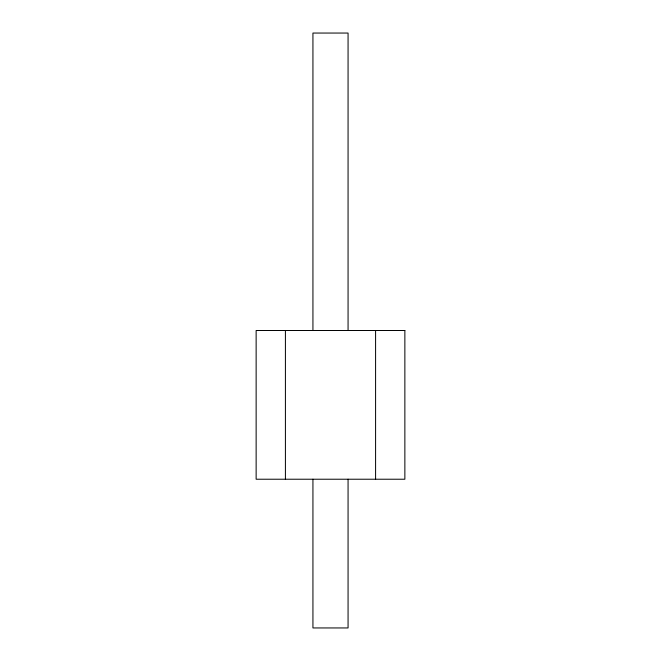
<?xml version="1.0" encoding="UTF-8"?>
<svg xmlns="http://www.w3.org/2000/svg" width="661" height="661" viewBox="0 0 661 661"><rect width="100%" height="100%" fill="white"/><g stroke="black" fill="none" stroke-linecap="round" stroke-linejoin="round"><path stroke-width="0.99" d="M375.588 330.5L375.588 479.225M348.066 330.5L348.066 33.05L312.934 33.05L312.934 330.5M348.066 479.225L348.066 627.95L312.934 627.95L312.934 479.225M285.412 330.5L285.412 479.225M404.863 330.5L256.137 330.5L256.137 479.225L404.863 479.225L404.863 330.5"/></g></svg>
